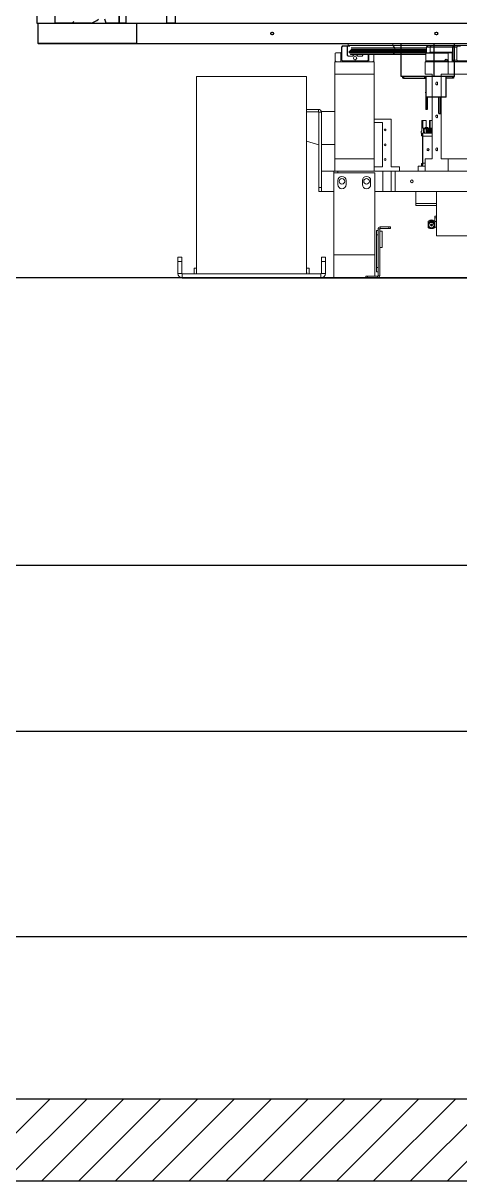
# Model space of a CAD drawing. Extents: x 500 to 100500, y -14500 to 21140.
# Drawn here: x 6783 to 7315, y -8668 to -7259 of the extents above; entities that cross this region are included whole.
import ezdxf

# ---------------------------------------------------------------- set-up
doc = ezdxf.new("R2010")
doc.units = 0
doc.linetypes.add('SLD-Solid', pattern=[0])
doc.layers.get('0').update_dxf_attribs({"linetype": 'CONTINUOUS'})
doc.layers.add('M06SMMF-001B', color=7, linetype='CONTINUOUS')
doc.layers.add('REF', color=7, linetype='CONTINUOUS')
doc.layers.add('MODEL', color=7, linetype='SLD-Solid', lineweight=15)

# ---------------------------------------------------------------- blocks, each defined once
blk = doc.blocks.new('KFASDF')
for p, q in [((83405.8, -110483.8), (79585.8, -110483.8)), ((83405.8, -110833.8), (79585.8, -110833.8))]:
    blk.add_line(p, q)
blk = doc.blocks.new('KFSDADSFA')
at = {"layer": 'REF'}
for p, q in [((-10115.4, -19626.2, 0), (-13735.4, -19626.2, 0)), ((-10115.4, -19876.2, 0), (-13735.4, -19876.2, 0))]:
    blk.add_line(p, q, dxfattribs=at)
blk = doc.blocks.new('KFASDFASFDASDF')
at = {"layer": 'REF'}
blk.add_blockref('KFSDADSFA', (93421.2, -94459, 0), dxfattribs=at)
blk = doc.blocks.new('Kjekurkuku')
h = blk.add_hatch()
h.set_pattern_fill('ANSI31', color=2, scale=10)
h.set_pattern_definition([(45, (395634.304, 191529.913), (-22.4506403, 22.4506403), [])])
h.paths.add_polyline_path([(59677.5, -110468.2), (64077.5, -110468.2), (64077.5, -110568.2), (59677.5, -110568.2)])
at = {"color": 5}
blk.add_line((59677.5, -110468.2), (64077.5, -110468.2), dxfattribs=at)
at = {"color": 2}
for p, q in [((59677.5, -110468.2), (64077.5, -110468.2, 77.4)), ((59677.5, -110568.2), (64077.5, -110568.2, 77.4))]:
    blk.add_line(p, q, dxfattribs=at)
blk = doc.blocks.new('KCA$Cef715743')
at = {"layer": 'M06SMMF-001B', "color": 1}
blk.add_line((175.5, 3), (1394.5, 3), dxfattribs=at)
at = {"layer": 'MODEL', "color": 1}
for p, q in [((0, 288), (0, 313)), ((120, 288), (120, 313)), ((120, 288), (0, 288)), ((1450, 288), (120, 288)), ((370.8, 285.2), (369.3, 283.7)), ((369.3, 283.7), (369.3, 277.5)), ((369.7, 283.8), (371.1, 285.2)), ((369.7, 268), (369.7, 283.8)), ((370, 283.8), (369.7, 283.8)), ((371, 284.8), (370, 283.8)), ((370, 268), (370, 283.8)), ((371.1, 285.2), (370.8, 285.2)), ((371.5, 285.3), (371, 284.8)), ((371, 284.8), (371, 284.8)), ((376.5, 284.8), (371, 284.8)), ((371.2, 285.3), (371.1, 285.2)), ((371.5, 285.3), (371.2, 285.3)), ((371.5, 285.3), (374.4, 285.3)), ((374.4, 284.8), (374.4, 285.3)), ((377.7, 285.2), (374.4, 285.2)), ((376.5, 274), (376.5, 284.8)), ((376.6, 284.8), (376.5, 284.8)), ((376.6, 284.8), (376.6, 274)), ((379.5, 284.8), (376.6, 284.8)), ((377.5, 288), (377.5, 285.8)), ((377.5, 285.8), (378.5, 284.8)), ((432.1, 285.8), (377.5, 285.8)), ((377.9, 285), (377.7, 285.2)), ((377.9, 284.8), (377.9, 285)), ((434.4, 283.1), (381.2, 283.1)), ((432.1, 288), (432.1, 285.8)), ((432.1, 285.8), (434.4, 283.1)), ((785, 285.8), (432.1, 285.8)), ((434.4, 283.1), (434.4, 281.2)), ((473, 283.1), (434.4, 283.1)), ((473.8, 284.8), (473, 283.8)), ((473, 283.8), (477.4, 283.8)), ((473, 277), (473, 283.8)), ((473.8, 284.8), (474.1, 284.8)), ((474.5, 285.3), (474.1, 284.8)), ((474.5, 285.3), (478.8, 285.3)), ((477.3, 283.7), (478.5, 285.2)), ((477.3, 283.7), (504.7, 283.7)), ((477.3, 277.5), (477.3, 283.7)), ((478.5, 285.2), (505.8, 285.2)), ((478.8, 285.3), (478.7, 285.2)), ((480.9, 285.3), (478.8, 285.3)), ((480.9, 285.2), (480.9, 285.3)), ((505.8, 285.2), (504.7, 283.7)), ((504.7, 283.7), (504.7, 277.5)), ((505.1, 283.8), (506, 285.2)), ((510.1, 283.8), (505.1, 283.8)), ((505.1, 268), (505.1, 283.8)), ((506, 285.2), (505.8, 285.2)), ((506.1, 285.3), (506, 285.2)), ((510.8, 285.3), (506.1, 285.3)), ((510.8, 284.8), (510.1, 283.8)), ((510.1, 268), (510.1, 283.8)), ((510.8, 285.3), (510.4, 284.8)), ((510.8, 284.8), (510.4, 284.8)), ((510.8, 285.3), (512.7, 285.3)), ((514.5, 284.8), (510.8, 284.8)), ((512.7, 284.8), (512.7, 285.3)), ((362.5, 277), (361.8, 276.3)), ((361.8, 276.3), (361.8, 267)), ((368.7, 277), (362.5, 277)), ((368.7, 277), (368.7, 266)), ((368.8, 277), (368.7, 277)), ((369.7, 268), (371.2, 266.5)), ((370, 268), (369.7, 268)), ((370, 268), (371, 267)), ((376.6, 274), (376.5, 274)), ((377.5, 273), (376.5, 274)), ((377.6, 273), (376.6, 274)), ((377.5, 273), (377.6, 273)), ((377.6, 273), (383, 273)), ((378.5, 278.5), (432.1, 278.5)), ((432.1, 277.2), (378.5, 277.2)), ((432.4, 278.9), (378.9, 278.9)), ((378.9, 276.7), (432.5, 276.7)), ((380.2, 280.2), (433.6, 280.2)), ((433.6, 275.4), (380.2, 275.4)), ((434, 275), (380.6, 275)), ((381.2, 281.2), (434.4, 281.2)), ((389.1, 273), (389.2, 273)), ((389.2, 273), (394.6, 273)), ((394.6, 273), (395.6, 274)), ((395.6, 274), (395.6, 275)), ((401, 267), (402, 268)), ((402, 275), (402, 268)), ((402.7, 266), (402.7, 275)), ((402.8, 266), (402.8, 275)), ((408.8, 267), (408.8, 275)), ((432.1, 278.5), (432.4, 278.9)), ((432.1, 277.2), (432.1, 278.5)), ((432.1, 278.5), (473, 278.5)), ((432.5, 276.7), (432.1, 277.2)), ((473, 277.2), (432.1, 277.2)), ((473, 278.9), (432.4, 278.9)), ((432.5, 276.7), (472.3, 276.7)), ((433.6, 280.2), (434.4, 281.2)), ((433.6, 280.2), (473, 280.2)), ((434, 275), (433.6, 275.4)), ((472, 275.4), (433.6, 275.4)), ((472, 275), (434, 275)), ((434.4, 281.2), (473, 281.2)), ((472, 276.3), (472.5, 277)), ((472, 276.3), (472, 267)), ((472, 276.3), (499.5, 276.3)), ((500, 277), (472.5, 277)), ((481.1, 277.5), (477.3, 277.5)), ((500.9, 277.5), (481.1, 277.5)), ((500, 277), (499.5, 276.3)), ((499.5, 276.3), (499.5, 267)), ((504.4, 277), (500, 277)), ((504.7, 277.5), (500.9, 277.5)), ((504.4, 277), (504.4, 266)), ((504.4, 277), (504.4, 277)), ((505.1, 268), (506.1, 266.5)), ((510.1, 268), (505.1, 268)), ((510.1, 268), (510.8, 267)), ((409.3, 266), (361.3, 266)), ((361.3, 266), (361.3, 251)), ((361.8, 267), (362.8, 266)), ((371, 267), (371, 267)), ((371, 267), (371.5, 266.5)), ((371, 267), (401, 267)), ((371.2, 266.5), (371.5, 266.5)), ((371.5, 266.5), (400.5, 266.5)), ((371.8, 266), (372.3, 266.5)), ((380.3, 266.5), (380.8, 266)), ((389.8, 266), (390.3, 266.5)), ((398.3, 266.5), (398.8, 266)), ((401, 267), (400.5, 266.5)), ((407.8, 266), (408.8, 267)), ((409.3, 266), (409.3, 251)), ((471.2, 251), (471.2, 266)), ((471.2, 266), (499.5, 266)), ((472.7, 266), (472, 267)), ((472, 267), (499.5, 267)), ((499.5, 267), (500.2, 266)), ((499.5, 266), (499.5, 251)), ((533.5, 266), (499.5, 266)), ((506.1, 266.5), (510.4, 266.5)), ((506.4, 266), (506.8, 266.5)), ((510.4, 267), (510.8, 267)), ((510.4, 267), (510.4, 266.5)), ((510.4, 266.5), (530, 266.5)), ((510.8, 267), (531.1, 267)), ((512.2, 266.5), (512.5, 266)), ((327, 248), (193, 248)), ((193, 248), (193, 8)), ((327, 248), (327, 8)), ((361.3, 251), (409.3, 251)), ((361.3, 148), (361.3, 251)), ((409.3, 148), (409.3, 251)), ((471.2, 251), (480.1, 251)), ((480.1, 251), (480.1, 148)), ((490.7, 251), (499.5, 251)), ((490.7, 148), (490.7, 251)), ((499.5, 251), (533.5, 251)), ((341.5, 208), (327, 208)), ((341.5, 205), (327, 205)), ((341.5, 205), (341.5, 208)), ((345, 204.5), (342, 204.5)), ((342, 113), (342, 204.5)), ((345, 205.5), (361.3, 205.5)), ((345, 204.5), (345, 205.5)), ((345, 113), (345, 204.5)), ((430, 196), (409.3, 196)), ((419.5, 192), (409.3, 192)), ((419.5, 138), (419.5, 192)), ((430, 196), (430, 138)), ((467.5, 181.6), (467.5, 194.5)), ((467.5, 194.5), (468.4, 194.5)), ((468.4, 194.5), (468.4, 185.2)), ((472.7, 194.5), (468.4, 194.5)), ((468.4, 185.2), (469.5, 185.2)), ((469, 194.7), (469.2, 194.7)), ((469, 194.7), (469, 194.5)), ((470, 194.7), (469.2, 194.7)), ((469.2, 194.7), (469.2, 194.5)), ((480.1, 185.2), (469.5, 185.2)), ((469.5, 185.2), (469.5, 179)), ((470.1, 194.7), (470, 194.7)), ((470, 194.7), (470, 194.5)), ((470.1, 194.7), (471.1, 194.7)), ((470.1, 194.7), (470.1, 194.5)), ((470.3, 184.2), (470.3, 180.3)), ((470.3, 184.2), (472.6, 184.2)), ((471.1, 194.7), (471.1, 194.5)), ((471.4, 185.2), (471.5, 186.2)), ((471.5, 186.2), (471.8, 186.2)), ((474.8, 186.2), (471.8, 186.2)), ((471.8, 186.2), (471.8, 185.2)), ((472.6, 184.2), (472.6, 179.3)), ((472.6, 184.2), (480.1, 184.2)), ((472.7, 186.2), (472.7, 194.5)), ((475.5, 183.8), (473.6, 183.8)), ((473.6, 183.8), (473.6, 179.7)), ((474, 184.8), (473.9, 184.8)), ((473.9, 184.8), (473.9, 184.2)), ((474.3, 184.8), (474, 184.8)), ((474, 184.8), (474, 184.2)), ((474.3, 184.8), (474.4, 184.8)), ((474.3, 184.8), (474.3, 184.2)), ((474.4, 184.8), (475.1, 184.8)), ((474.4, 184.8), (474.4, 184.2)), ((474.8, 186.2), (474.8, 185.2)), ((474.9, 182.2), (474.9, 183.8)), ((475.1, 184.8), (475.1, 184.2)), ((475.2, 184.8), (475.3, 184.8)), ((475.2, 184.8), (475.2, 184.2)), ((475.3, 184.8), (476, 184.8)), ((475.3, 184.8), (475.3, 184.2)), ((475.5, 182.2), (475.5, 183.8)), ((476, 184.8), (476, 184.2)), ((476, 184.8), (476.1, 184.8)), ((476, 184.8), (476, 184.2)), ((476, 184.8), (476, 184.8)), ((476.1, 184.8), (476.6, 184.8)), ((476.1, 184.8), (476.1, 184.2)), ((478.1, 183.8), (476.1, 183.8)), ((476.1, 183.8), (476.1, 182.2)), ((476.6, 184.8), (476.6, 184.2)), ((476.6, 184.8), (476.7, 184.8)), ((476.7, 194.5), (476.7, 185.2)), ((477.6, 194.5), (476.7, 194.5)), ((476.7, 184.8), (476.8, 184.8)), ((476.7, 184.8), (476.7, 184.2)), ((476.8, 184.8), (477, 184.8)), ((476.8, 184.8), (476.8, 184.2)), ((477.1, 192.6), (477, 192.6)), ((477, 190.6), (477, 192.6)), ((477, 190.6), (477.1, 190.6)), ((477, 184.8), (477.1, 184.8)), ((477, 184.8), (477, 184.2)), ((477.1, 192.6), (477.2, 192.6)), ((477.1, 192.6), (477.1, 190.6)), ((477.1, 190.6), (477.2, 190.6)), ((477.1, 184.8), (477.3, 184.8)), ((477.1, 184.8), (477.1, 184.2)), ((477.2, 192.6), (477.2, 190.6)), ((477.3, 184.8), (477.3, 184.2)), ((477.3, 184.8), (477.4, 184.8)), ((477.4, 184.8), (477.4, 184.2)), ((477.4, 184.8), (477.4, 184.2)), ((477.4, 184.8), (477.4, 184.8)), ((477.4, 182.2), (477.4, 183.8)), ((477.5, 184.8), (477.5, 184.2)), ((477.5, 184.2), (477.5, 184.8)), ((477.6, 194.5), (477.6, 185.2)), ((480.1, 194.5), (477.6, 194.5)), ((478.1, 184.2), (478.1, 184.8)), ((478.1, 184.8), (478.1, 184.2)), ((478.1, 182.2), (478.1, 183.8)), ((478.2, 194.7), (478.4, 194.7)), ((478.2, 194.7), (478.2, 194.5)), ((478.2, 184.8), (478.2, 184.2)), ((478.2, 184.2), (478.2, 184.8)), ((479.3, 194.7), (478.4, 194.7)), ((478.4, 194.7), (478.4, 194.5)), ((480.1, 183.8), (478.7, 183.8)), ((478.7, 183.8), (478.7, 182.2)), ((478.8, 184.8), (478.8, 184.2)), ((478.9, 184.2), (478.9, 184.8)), ((478.9, 184.8), (478.9, 184.2)), ((478.9, 184.8), (478.9, 184.8)), ((479, 184.2), (479, 184.8)), ((479, 184.8), (479.1, 184.8)), ((479.3, 194.7), (480.1, 194.7)), ((479.3, 194.7), (479.3, 194.7)), ((479.3, 194.7), (479.3, 194.5)), ((479.3, 194.7), (479.3, 194.5)), ((479.6, 184.2), (479.6, 184.8)), ((479.6, 184.8), (479.6, 184.2)), ((480, 182.2), (480, 183.8)), ((342, 165), (327, 169.3)), ((466.6, 181.6), (466.6, 179)), ((466.6, 181.6), (466.6, 179)), ((466.6, 181.6), (467.5, 181.6)), ((466.6, 181.6), (466.6, 181.6)), ((469.5, 179), (466.6, 179)), ((466.6, 179), (466.6, 179)), ((467.1, 179), (467.1, 176)), ((467.1, 179), (467.1, 176)), ((468, 176), (467.1, 176)), ((467.1, 176), (467.1, 176)), ((468, 176), (468, 179)), ((468.4, 175.5), (468, 175.5)), ((468, 142.5), (468, 175.5)), ((468.4, 142.5), (468.4, 175.5)), ((480.1, 175.5), (468.4, 175.5)), ((480.1, 179), (469.5, 179)), ((470.3, 180.3), (469.8, 180.3)), ((469.8, 179.6), (469.8, 180.3)), ((470.3, 179.6), (469.8, 179.6)), ((470.9, 180.3), (470.3, 180.3)), ((470.3, 179.6), (470.3, 180.3)), ((470.3, 179.6), (470.9, 179.6)), ((470.3, 179.6), (470.3, 179.3)), ((470.3, 179.3), (472.6, 179.3)), ((472.6, 179.3), (480.1, 179.3)), ((474.9, 180.3), (473.6, 180.3)), ((473.6, 179.7), (475.5, 179.7)), ((474.2, 182.2), (474.2, 182.5)), ((474.9, 182.5), (474.2, 182.5)), ((474.2, 182.2), (474.5, 182.2)), ((474.4, 181.3), (474.4, 180.3)), ((474.5, 181.3), (474.4, 181.3)), ((479.5, 182.2), (474.5, 182.2)), ((474.5, 181.3), (479.5, 181.3)), ((474.9, 179.7), (474.9, 181.3)), ((475.5, 179.7), (475.5, 181.3)), ((476.1, 181.3), (476.1, 179.7)), ((477.4, 180.3), (476.1, 180.3)), ((476.1, 179.7), (478.1, 179.7)), ((476.7, 182.2), (476.7, 182.5)), ((477.4, 182.5), (476.7, 182.5)), ((477, 181.3), (477, 180.3)), ((477.4, 179.7), (477.4, 181.3)), ((478.1, 179.7), (478.1, 181.3)), ((478.7, 181.3), (478.7, 179.7)), ((480, 180.3), (478.7, 180.3)), ((478.7, 179.7), (480.1, 179.7)), ((479.2, 182.2), (479.2, 182.5)), ((480, 182.5), (479.2, 182.5)), ((479.9, 182.2), (479.5, 182.2)), ((479.5, 181.3), (479.9, 181.3)), ((479.6, 181.3), (479.6, 180.3)), ((480.1, 182.2), (479.9, 182.2)), ((479.9, 181.3), (480.1, 181.3)), ((480, 179.7), (480, 181.3)), ((361.3, 165.5), (345, 165.5)), ((361.3, 148), (361.3, 133)), ((361.3, 148), (409.3, 148)), ((409.3, 148), (409.3, 133)), ((467.1, 142), (467.1, 139)), ((467.1, 142), (467.1, 139)), ((467.1, 142), (468, 142)), ((467.1, 142), (467.1, 142)), ((468, 142.5), (468.4, 142.5)), ((468, 139), (468, 142)), ((471.2, 142.5), (468.4, 142.5)), ((471.2, 133), (471.2, 148)), ((480.1, 148), (471.2, 148)), ((499.5, 148), (490.7, 148)), ((499.5, 148), (499.5, 133)), ((499.5, 148), (533.5, 148)), ((345, 133), (360, 133)), ((345, 108), (345, 133)), ((360, 131), (360, 133)), ((360, 133), (365, 133)), ((410, 131), (360, 131)), ((360, 31), (360, 131)), ((365, 133), (365, 131)), ((365, 133), (420, 133)), ((409.3, 138), (419.5, 138)), ((410, 31), (410, 131)), ((420, 108), (420, 133)), ((420, 133), (430, 133)), ((430, 138), (440, 138)), ((430, 108), (430, 133)), ((430, 133), (435, 133)), ((435, 133), (435, 108)), ((435, 133), (1135, 133)), ((440, 133), (440, 138)), ((471.2, 139), (462.9, 139)), ((462.9, 133), (462.9, 139)), ((342, 113), (345, 113)), ((342, 108), (342, 113)), ((365, 121.5), (365, 116.5)), ((375, 116.5), (375, 121.5)), ((395, 121.5), (395, 116.5)), ((405, 116.5), (405, 121.5)), ((345, 108), (342, 108)), ((345, 108), (360, 108)), ((410, 108), (420, 108)), ((430, 108), (420, 108)), ((435, 108), (430, 108)), ((435, 108), (1135, 108)), ((460, 108), (460, 93.5)), ((485, 54), (485, 108)), ((485, 108), (575, 108)), ((460, 93.5), (460, 91)), ((485, 93.5), (460, 93.5)), ((485, 91), (460, 91)), ((475, 72), (475, 67.7)), ((475, 72), (475, 72)), ((483, 78), (485, 78)), ((483, 76), (483, 78)), ((485, 76), (483, 76)), ((483, 72), (483, 76)), ((483, 67.7), (483, 72)), ((483, 72), (483, 72)), ((485, 71.5), (483, 71.5)), ((412, 60.5), (414, 60.5)), ((412, 55.5), (412, 60.5)), ((416, 62.5), (414, 62.5)), ((414, 5.5), (414, 62.5)), ((416, 5.5), (416, 62.5)), ((416, 60), (419, 60)), ((416.5, 65), (416.5, 63)), ((416.5, 65), (427, 65)), ((416.5, 63), (427, 63)), ((419, 40), (419, 60)), ((427, 63), (427, 65)), ((427, 65), (429, 65)), ((429, 63), (427, 63)), ((429, 65), (429, 63)), ((475, 67.7), (475, 64)), ((475.7, 67.7), (475.7, 67.2)), ((477.7, 67.2), (477.7, 67.1)), ((480.2, 67.1), (480.2, 67.2)), ((482.2, 67.2), (482.2, 67.7)), ((483, 64), (483, 67.7)), ((483, 64.5), (485, 64.5)), ((483, 64), (483, 64)), ((414, 55.5), (412, 55.5)), ((412, 55.5), (412, 15.5)), ((570, 54), (485, 54)), ((360, 3), (360, 31)), ((410, 31), (360, 31)), ((410, 5), (410, 31)), ((416, 40), (419, 40)), ((170, 23), (170, 28)), ((170, 28), (175, 28)), ((175, 23), (170, 23)), ((170, 8.5), (170, 23)), ((175, 28), (175, 23)), ((175, 8.5), (175, 23)), ((190, 15), (190, 8)), ((193, 15), (190, 15)), ((330, 15), (327, 15)), ((330, 8), (330, 15)), ((345, 23), (345, 28)), ((345, 28), (350, 28)), ((350, 23), (345, 23)), ((345, 23), (345, 8.5)), ((350, 28), (350, 23)), ((350, 23), (350, 8.5)), ((412, 15.5), (414, 15.5)), ((412, 10.5), (412, 15.5)), ((170, 8.5), (175, 8.5)), ((175.5, 8), (175.5, 3)), ((344.5, 8), (175.5, 8)), ((344.5, 3), (344.5, 8)), ((345, 8.5), (350, 8.5)), ((399, 3), (399, 5)), ((399, 5), (401, 5)), ((401, 5), (401, 3)), ((401, 5), (413.5, 5)), ((414, 10.5), (412, 10.5)), ((413.5, 3), (413.5, 5)), ((414, 5.5), (416, 5.5))]:
    blk.add_line(p, q, dxfattribs=at)
at = {"layer": 'MODEL', "color": 1, "flags": 128}
for points in [[(486.6, 239.5), (486.5, 240.1), (486.2, 240.7), (485.8, 241), (485.4, 241.1), (484.9, 241), (484.6, 240.7), (484.3, 240.1), (484.2, 239.5), (484.3, 238.9), (484.6, 238.3), (484.9, 238), (485.4, 237.9), (485.8, 238), (486.2, 238.3), (486.5, 238.9), (486.6, 239.5)], [(486.6, 199.5), (486.5, 200.1), (486.2, 200.7), (485.8, 201), (485.4, 201.1), (484.9, 201), (484.6, 200.7), (484.3, 200.1), (484.2, 199.5), (484.3, 198.9), (484.6, 198.3), (484.9, 198), (485.4, 197.9), (485.8, 198), (486.2, 198.3), (486.5, 198.9), (486.6, 199.5)], [(480, 181.7), (479.9, 181.6), (479.8, 181.4), (479.7, 181.3), (479.5, 181.3), (479.3, 181.3), (479.1, 181.4), (479, 181.6), (479, 181.7), (479, 181.9), (479.1, 182.1), (479.3, 182.2), (479.5, 182.2), (479.7, 182.2), (479.8, 182.1), (479.9, 181.9), (480, 181.7)], [(486.6, 159.5), (486.5, 160.1), (486.2, 160.7), (485.8, 161), (485.4, 161.1), (484.9, 161), (484.6, 160.7), (484.3, 160.1), (484.2, 159.5), (484.3, 158.9), (484.6, 158.3), (484.9, 158), (485.4, 157.8), (485.8, 158), (486.2, 158.3), (486.5, 158.9), (486.6, 159.5)], [(475, 72), (475, 72), (475, 72), (475, 72), (475, 72), (475, 72), (475, 72), (475, 72), (475, 72)], [(483, 72), (483, 72), (483, 72), (483, 72), (483, 72), (483, 72), (483, 72), (483, 72), (483, 72)], [(475, 64), (475, 64), (475, 64), (475, 64), (475, 64), (475, 64), (475, 64), (475, 64), (475, 64)], [(482.9, 63.9), (482.9, 63.9), (482.9, 63.9), (482.9, 63.9), (483, 64), (483, 64), (483, 64), (483, 64), (483, 64)], [(193, 9.6), (192.9, 9), (193, 8.4)], [(327, 8.4), (327.1, 9), (327, 9.6)]]:
    blk.add_lwpolyline(points, dxfattribs=at)
at = {"layer": 'MODEL', "color": 1}
for centre, radius in [((285, 300.5), 1.65), ((485, 300.5), 1.65), ((386, 270.5), 2), ((422.5, 183), 1.13), ((422.5, 165), 1.13), ((474.9, 159), 1.25), ((422.5, 147), 1.13), ((370, 120.5), 3.4), ((400, 120.5), 3.4), ((455, 120.5), 1.65), ((479, 67.2), 3.25), ((479, 67.1), 1.25), ((479, 67.1), 0.899)]:
    blk.add_circle(centre, radius, dxfattribs=at)
for centre, radius, start, end in [((368.8, 277.5), 0.5, 270, 0), ((386.1, 270.5), 3.99, 38.6549, 141.3451), ((385.8, 270.5), 2, 359.9774, 87.1489), ((385.8, 270.5), 2, 272.8721, 0.0152), ((386, 270.5), 4, 38.6595, 89.9965), ((341.5, 204.5), 3.5, 0, 90), ((341.5, 204.5), 0.5, 0, 90), ((461.7, 176.4), 6.79, 352.736, 22.903), ((467.1, 175.6), 0.971, 352.7395, 22.8932), ((474.5, 181.7), 0.5, 91.1572, 268.8428), ((479.9, 181.8), 0.493, 65.8493, 120.1124), ((479.9, 181.7), 0.491, 239.7303, 294.1866), ((474.5, 159), 1.24, 359.7153, 89.7138), ((474.5, 159), 1.24, 270.255, 0.2941), ((461.7, 141.6), 6.79, 337.097, 7.264), ((467.1, 142.4), 0.967, 337.0563, 7.2962), ((370, 121.5), 5, 0, 180), ((370, 116.5), 5, 180, 0), ((400, 121.5), 5, 0, 180), ((400, 116.5), 5, 180, 0), ((478, 57.6), 14.7, 86.107, 101.8176), ((479, 68), 5.66, 133.5944, 135), ((478, 86.4), 14.7, 258.1866, 273.8752), ((479, 67.7), 3.99, 89.9274, 179.9358), ((476.8, 69.4), 3.16, 96.1177, 122.491), ((479, 67.7), 3.24, 89.9074, 179.958), ((479, 70.5), 3.25, 89.6232, 149.072), ((479, 70.5), 3.26, 30.9784, 90.3347), ((480, 57.6), 14.7, 78.1847, 93.8917), ((480, 86.4), 14.7, 266.1261, 281.8111), ((479, 67.7), 4, 0.071, 90.0726), ((479, 67.7), 3.25, 0.0628, 90.0803), ((481.2, 69.4), 3.16, 57.5302, 83.8611), ((479, 68), 5.66, 45, 46.4056), ((416.5, 62.5), 2.5, 90, 180), ((416.5, 62.5), 0.5, 90, 180), ((479, 68), 5.66, 225, 226.4056), ((478.1, 69.6), 6.43, 241.1516, 277.6658), ((478, 80), 16.3, 259.2627, 273.3391), ((479, 67.7), 4, 246.3935, 270.025), ((479, 67.2), 1.25, 89.9337, 179.9569), ((479, 67.7), 0.9, 197.2682, 270.026), ((479, 67.2), 1.25, 0.0651, 90.0661), ((479, 67.7), 0.9, 269.9437, 342.7318), ((479.9, 69.6), 6.43, 262.3388, 298.8413), ((479.9, 80), 16.3, 266.6624, 280.7349), ((479, 67.7), 3.99, 315.7549, 359.983), ((175.5, 8.5), 5.5, 180, 270), ((175.5, 8.5), 0.5, 180, 270), ((344.5, 8.5), 5.5, 270, 0), ((344.5, 8.5), 0.5, 270, 0), ((413.5, 5.5), 2.5, 270, 0), ((413.5, 5.5), 0.5, 270, 0)]:
    blk.add_arc(centre, radius, start, end, dxfattribs=at)
for centre, major_axis, ratio, start_param, end_param in [((477, 277.5), (0, 0.5), 0.73798, 3.141593, 4.712389), ((504.4, 277.5), (0, 0.5), 0.676234, 3.141593, 4.712389), ((480.5, 181.7), (1.8, 0), 0.27703, 2.09356, 2.518231), ((480.5, 181.7), (1.8, 0), 0.27703, 3.764954, 4.189625), ((479.4, 181.7), (0, 0.5), 0.99599, 3.664356, 5.760422)]:
    blk.add_ellipse(centre, major_axis=major_axis, ratio=ratio, start_param=start_param, end_param=end_param, dxfattribs=at)
for points, knots in [([(433.6, 280.2), (433.6, 280), (433.5, 279.7), (433.2, 279.3), (432.9, 279), (432.6, 278.9), (432.4, 278.9)], [0, 0, 0, 0, 0.258027, 0.515727, 0.773579, 1, 1, 1, 1]), ([(433.6, 280.2), (433.6, 280), (433.5, 279.7), (433.2, 279.3), (432.9, 279), (432.6, 278.9), (432.4, 278.9)], [0, 0, 0, 0, 0.258027, 0.515727, 0.773579, 1, 1, 1, 1]), ([(432.5, 276.7), (432.6, 276.7), (432.9, 276.6), (433.3, 276.3), (433.5, 275.9), (433.6, 275.5), (433.6, 275.4)], [0, 0, 0, 0, 0.26142, 0.522914, 0.784326, 1, 1, 1, 1]), ([(432.5, 276.7), (432.6, 276.7), (432.9, 276.6), (433.3, 276.3), (433.5, 275.9), (433.6, 275.5), (433.6, 275.4)], [0, 0, 0, 0, 0.26142, 0.522914, 0.784326, 1, 1, 1, 1]), ([(481.1, 277.5), (481.1, 277.5), (480.9, 277.4), (480.5, 277.2), (480, 277), (479.7, 277), (479.6, 277)], [0, 0, 0, 0, 0.006171, 0.558275, 0.890397, 1, 1, 1, 1]), ([(482, 277), (481.9, 277), (481.8, 277.1), (481.5, 277.3), (481.2, 277.4), (481.2, 277.5), (481.1, 277.5)], [0, 0, 0, 0, 0.276002, 0.773877, 0.994002, 1, 1, 1, 1]), ([(500.9, 277.5), (500.9, 277.5), (500.7, 277.4), (500.3, 277.2), (499.8, 277), (499.5, 277), (499.4, 277)], [0, 0, 0, 0, 0.005998, 0.558066, 0.890404, 1, 1, 1, 1]), ([(501.8, 277), (501.7, 277), (501.6, 277.1), (501.3, 277.3), (501, 277.4), (501, 277.5), (500.9, 277.5)], [0, 0, 0, 0, 0.276054, 0.773893, 0.994003, 1, 1, 1, 1]), ([(477.5, 184.8), (477.5, 184.8), (477.6, 184.8), (477.8, 184.8), (477.9, 184.8), (478, 184.8), (478, 184.8), (478.1, 184.8), (478.1, 184.8)], [0, 0, 0, 0, 0.251975, 0.48992, 0.628759, 0.759862, 0.879091, 1, 1, 1, 1]), ([(478.2, 184.8), (478.3, 184.8), (478.4, 184.8), (478.5, 184.8), (478.6, 184.8), (478.7, 184.8), (478.8, 184.8), (478.8, 184.8), (478.8, 184.8)], [0, 0, 0, 0, 0.251975, 0.48992, 0.628759, 0.759862, 0.879091, 1, 1, 1, 1]), ([(479, 184.8), (479, 184.8), (479.1, 184.8), (479.3, 184.8), (479.4, 184.8), (479.5, 184.8), (479.6, 184.8), (479.6, 184.8)], [0, 0, 0, 0, 0.252928, 0.486804, 0.751702, 0.875012, 1, 1, 1, 1])]:
    blk.add_open_spline(points, degree=3, knots=knots, dxfattribs=at)
blk = doc.blocks.new('LP R')
at = {"color": 2}
for p, q in [((15473.7, -93857), (15473.7, -93832)), ((15473.7, -93832), (15593.7, -93832)), ((15593.7, -93832), (15593.7, -93857)), ((15593.7, -93832), (16923.7, -93832)), ((15593.7, -93857), (15473.7, -93857)), ((15593.7, -93857), (16923.7, -93857)), ((15915.7, -93897), (15915.7, -93857)), ((15955.7, -93857), (15955.7, -93897)), ((15980.7, -93897), (15980.7, -93857)), ((15955.7, -93897), (15915.7, -93897)), ((15917.7, -93899), (15917.7, -93897)), ((15918.7, -93899), (15917.7, -93899)), ((15918.7, -93897), (15918.7, -93899)), ((15918.7, -93899), (15944.7, -93899)), ((15944.7, -93899), (15944.7, -93897)), ((15945.7, -93900), (15945.7, -93916)), ((15945.8, -93900), (15945.7, -93900)), ((15945.8, -93897), (15945.8, -93922)), ((15980.7, -93897), (15955.7, -93897)), ((15970.8, -93922), (15970.8, -93897)), ((15978.7, -93899), (15970.8, -93899)), ((15978.7, -93899), (15978.7, -93897)), ((15979.7, -93899), (15978.7, -93899)), ((15979.7, -93897), (15979.7, -93899)), ((15945.7, -93917), (15945.7, -93916)), ((15945.7, -93916), (15945.8, -93916)), ((15945.8, -93917), (15945.7, -93917)), ((15945.7, -93917), (15945.7, -93937)), ((15970.8, -93922), (15945.8, -93922)), ((15947.7, -93922), (15947.7, -93937)), ((15961.7, -93942), (15961.7, -93922)), ((15963.7, -93942), (15963.7, -93922)), ((15947.7, -93937), (15945.7, -93937)), ((15961.7, -93942), (15963.7, -93942))]:
    blk.add_line(p, q, dxfattribs=at)
at = {"color": 2, "flags": 128}
blk.add_lwpolyline([(15944.7, -93897), (15945.3, -93897.1), (15945.8, -93897.2)], dxfattribs=at)
at = {"color": 2}
for centre, radius in [((15758.7, -93844.5), 1.65), ((15958.7, -93844.5), 1.65), ((15970.7, -93877), 1.25)]:
    blk.add_circle(centre, radius, dxfattribs=at)
blk.add_arc((15944.7, -93900), 1, 0, 90, dxfattribs=at)
blk = doc.blocks.new('SP R')
at = {"color": 3}
for p, q in [((16901.8, -97618.3), (16901.8, -97729.3)), ((16944.8, -97729.3), (16946.8, -97727.3)), ((16901.8, -97729.3), (16944.8, -97729.3))]:
    blk.add_line(p, q, dxfattribs=at)
blk = doc.blocks.new('KJauto change f')
at = {"color": 5}
for p, q in [((30489, -79530.9, 44), (30489, -79498.9, 44)), ((30566.5, -79519.3, 44), (30566.5, -79530.9, 44)), ((30567, -79519.1, 44), (30567, -79530.9, 44)), ((30575, -79515.9, 44), (30575, -79530.9, 44)), ((30625, -79530.9, 44), (30625, -79515.9, 44)), ((30635, -79515.9, 44), (30635, -79530.9, 44)), ((30532.4, -79530.9, 44), (30489, -79530.9, 44)), ((30551, -79530.9, 44), (30549.2, -79525.9, 44)), ((30566.5, -79530.9, 44), (30551, -79530.9, 44)), ((30575, -79530.9, 44), (30567, -79530.9, 44)), ((30575, -79530.9, 44), (30625, -79530.9, 44)), ((30635, -79530.9, 44), (30625, -79530.9, 44))]:
    blk.add_line(p, q, dxfattribs=at)
blk.add_arc((30528, -79511.9, 44), 19.5, 283.0028, 314.1146, dxfattribs=at)

msp = doc.modelspace()

# ---------------------------------------------------------------- block references
at = {"color": 0}
for name, p in [('SP R', (-10101.84, 90470.27, -75.82)), ('LP R', (-8672.2, 86573, -75.82))]:
    msp.add_blockref(name, p, dxfattribs=at)
for name, p in [('KJauto change f', (-23666.65, 72271.84, -119.8)), ('KFASDF', (-73909.27, 102914.75, -75.82)), ('KFASDFASFDASDF', (-73909.27, 105964.21, -75.82))]:
    msp.add_blockref(name, p)
at = {"color": 6}
msp.add_blockref('Kjekurkuku', (-54273.04, 101900.13, -75.82), dxfattribs=at)
at = {"layer": 'M06SMMF-001B'}
msp.add_blockref('KCA$Cef715743', (6801.5, -7572.04, -75.82), dxfattribs=at)

doc.saveas('drawing.dxf')
